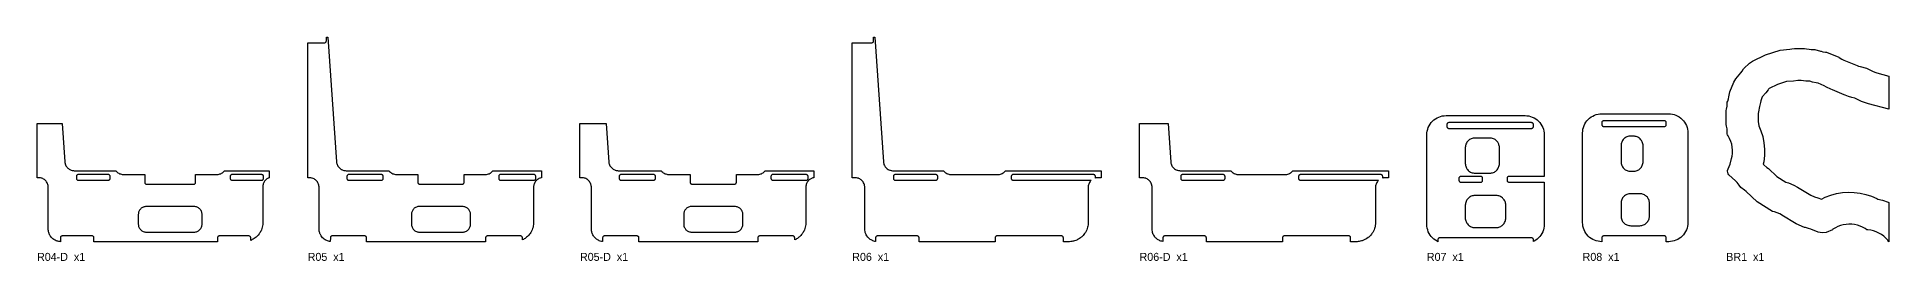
# Model space of a CAD drawing. Header units: millimetres. Extents: x 0 to 21795, y -60 to 640.
# Drawn here: x 5324 to 11110, y -60 to 640 of the extents above; entities that cross this region are included whole.
import ezdxf

# ---------------------------------------------------------------- set-up
doc = ezdxf.new("R2010")
doc.units = ezdxf.units.MM
for name, color, linetype in [('CUT_IN', 5, 'Continuous'), ('CUT_OUT', 1, 'Continuous'), ('LABEL', 7, 'Continuous')]:
    doc.layers.add(name, color=color, linetype=linetype)

msp = doc.modelspace()

# ---------------------------------------------------------------- linework, layer by layer
at = {"layer": 'CUT_IN'}
for points in [[(9999.02, 366.21), (9998.91, 367.38), (9998.57, 368.51), (9998.17, 369.29), (9997.47, 370.24), (9996.36, 371.2), (9995.32, 371.75), (9993.9, 372.15), (9993.02, 372.21), (9734.66, 372.21), (9733.2, 372.03), (9732.36, 371.75), (9731.57, 371.36), (9730.85, 370.85), (9730.21, 370.24), (9729.67, 369.54), (9729.23, 368.78), (9728.84, 367.67), (9728.66, 366.5), (9728.66, 359.92), (9728.84, 358.75), (9729.23, 357.64), (9729.84, 356.64), (9730.63, 355.76), (9731.57, 355.06), (9732.64, 354.56), (9733.78, 354.27), (9734.66, 354.21), (9993.02, 354.21), (9994.48, 354.39), (9995.32, 354.67), (9996.11, 355.06), (9996.83, 355.57), (9997.47, 356.18), (9998.01, 356.88), (9998.45, 357.64), (9998.84, 358.75), (9999.01, 359.92), (9999.02, 366.21)], [(10414.1, 365.71), (10414.1, 372.29), (10413.99, 373.17), (10413.53, 374.57), (10413.09, 375.33), (10412.35, 376.24), (10411.19, 377.15), (10410.4, 377.54), (10409.56, 377.82), (10408.1, 378), (10218.8, 378), (10217.92, 377.94), (10216.78, 377.65), (10215.72, 377.15), (10214.77, 376.45), (10213.81, 375.33), (10213.26, 374.3), (10212.86, 372.88), (10212.8, 372), (10212.83, 365.41), (10213.15, 363.98), (10213.51, 363.17), (10214.16, 362.19), (10214.56, 361.76), (10214.99, 361.36), (10215.97, 360.71), (10217.34, 360.18), (10218.8, 360), (10408.1, 360), (10408.98, 360.06), (10410.12, 360.35), (10411.19, 360.85), (10412.13, 361.55), (10412.74, 362.19), (10413.53, 363.43), (10413.92, 364.54), (10414.1, 365.71)], [(9890.56, 305.41), (9889.05, 308.6), (9887.68, 310.87), (9886.11, 313.01), (9883.95, 315.42), (9881.54, 317.58), (9879.41, 319.15), (9877.14, 320.52), (9874.22, 321.92), (9871.17, 322.99), (9868.59, 323.63), (9865.68, 324.06), (9862.6, 324.21), (9816.33, 324.21), (9813.24, 324.06), (9810.33, 323.63), (9807.76, 322.99), (9804.7, 321.92), (9802.04, 320.66), (9799.77, 319.31), (9797.15, 317.39), (9794.97, 315.42), (9792.81, 313.01), (9791.24, 310.87), (9789.6, 308.09), (9788.36, 305.41), (9787.48, 302.92), (9786.83, 300.35), (9786.33, 297.15), (9786.19, 294.36), (9786.18, 244.36), (9786.33, 241.27), (9786.76, 238.36), (9787.4, 235.79), (9788.47, 232.73), (9789.87, 229.82), (9791.24, 227.55), (9792.81, 225.41), (9794.97, 223), (9797.15, 221.03), (9799.52, 219.27), (9802.04, 217.76), (9804.7, 216.5), (9807.47, 215.51), (9810.33, 214.79), (9813.53, 214.34), (9816.33, 214.21), (9862.6, 214.21), (9865.68, 214.36), (9868.59, 214.79), (9871.17, 215.43), (9874.22, 216.5), (9877.14, 217.9), (9879.41, 219.27), (9881.54, 220.84), (9883.95, 223), (9885.93, 225.18), (9887.68, 227.55), (9889.19, 230.07), (9890.45, 232.73), (9891.44, 235.5), (9892.16, 238.36), (9892.56, 240.98), (9892.74, 244.06), (9892.74, 294.36), (9892.59, 297.15), (9892.16, 300.06), (9891.44, 302.92), (9890.56, 305.41)], [(10341.05, 305.56), (10340.29, 308.71), (10339.18, 311.75), (10338.04, 314.14), (10336.52, 316.66), (10334.95, 318.8), (10332.79, 321.21), (10330.38, 323.37), (10328.25, 324.94), (10325.72, 326.45), (10322.79, 327.82), (10320.29, 328.7), (10317.44, 329.42), (10314.52, 329.85), (10311.73, 329.99), (10302.88, 330), (10299.8, 329.85), (10297.18, 329.47), (10293.75, 328.61), (10291.26, 327.71), (10288.6, 326.45), (10286.07, 324.94), (10283.94, 323.37), (10281.53, 321.21), (10279.55, 319.03), (10277.8, 316.66), (10276.15, 313.88), (10274.92, 311.2), (10274.04, 308.71), (10273.39, 306.14), (10272.89, 302.94), (10272.74, 300.15), (10272.74, 249.85), (10272.89, 247.06), (10273.32, 244.15), (10274.13, 241.01), (10275.03, 238.52), (10276.15, 236.12), (10277.64, 233.59), (10279.55, 230.97), (10281.53, 228.79), (10283.94, 226.63), (10286.07, 225.06), (10288.6, 223.55), (10291.53, 222.18), (10294.31, 221.22), (10296.89, 220.58), (10299.51, 220.19), (10302.88, 220), (10311.44, 220), (10314.52, 220.15), (10317.15, 220.53), (10320.29, 221.3), (10323.06, 222.29), (10325.72, 223.55), (10328.25, 225.06), (10330.38, 226.63), (10332.79, 228.79), (10334.77, 230.97), (10336.52, 233.34), (10338.17, 236.12), (10339.18, 238.25), (10340.29, 241.29), (10341, 244.15), (10341.45, 247.35), (10341.58, 249.85), (10341.58, 300.15), (10341.43, 302.94), (10341.05, 305.56)], [(5447.01, 197.41), (5447.24, 196.26), (5447.69, 195.17), (5448.34, 194.19), (5448.95, 193.55), (5449.65, 193.01), (5450.69, 192.46), (5451.52, 192.18), (5452.69, 192.01), (5546.71, 192.01), (5547.3, 192.06), (5548.44, 192.35), (5549.75, 193.01), (5550.45, 193.55), (5551.05, 194.19), (5551.84, 195.43), (5552.24, 196.54), (5552.41, 197.71), (5552.39, 204.59), (5552.07, 206.02), (5551.71, 206.83), (5551.24, 207.57), (5550.45, 208.45), (5549.5, 209.15), (5548.71, 209.54), (5547.87, 209.82), (5546.71, 209.99), (5452.69, 209.99), (5452.1, 209.94), (5450.96, 209.65), (5449.65, 208.99), (5448.95, 208.45), (5448.34, 207.81), (5447.56, 206.57), (5447.16, 205.46), (5447.01, 204.59), (5447.01, 197.41)], [(6025.54, 210), (5932.66, 209.94), (5931.52, 209.65), (5930.45, 209.15), (5929.51, 208.45), (5928.72, 207.57), (5928.11, 206.57), (5927.72, 205.46), (5927.54, 204.29), (5927.54, 197.71), (5927.65, 196.83), (5927.99, 195.7), (5928.39, 194.92), (5928.9, 194.19), (5929.96, 193.18), (5931.24, 192.46), (5932.66, 192.06), (5933.54, 192), (6025.83, 192.01), (6027, 192.18), (6027.83, 192.46), (6028.62, 192.85), (6029.57, 193.55), (6030.18, 194.19), (6030.83, 195.17), (6031.28, 196.26), (6031.51, 197.41), (6031.53, 204.29), (6031.36, 205.46), (6031.08, 206.3), (6030.83, 206.83), (6030.18, 207.81), (6029.11, 208.82), (6027.83, 209.54), (6026.42, 209.94), (6025.54, 210)], [(6292, 204.29), (6292, 197.71), (6292.11, 196.83), (6292.57, 195.43), (6292.85, 194.92), (6293.55, 193.97), (6293.97, 193.55), (6294.91, 192.85), (6295.98, 192.35), (6296.54, 192.18), (6297.7, 192.01), (6399.85, 192.01), (6401.02, 192.18), (6401.86, 192.46), (6402.89, 193.01), (6403.59, 193.55), (6404.2, 194.19), (6404.98, 195.43), (6405.38, 196.54), (6405.55, 197.71), (6405.55, 204.29), (6405.38, 205.46), (6404.98, 206.57), (6404.71, 207.08), (6404.01, 208.03), (6403.37, 208.64), (6402.64, 209.15), (6401.86, 209.54), (6401.02, 209.82), (6399.85, 209.99), (6297.7, 209.99), (6296.54, 209.82), (6295.43, 209.42), (6294.66, 208.99), (6293.75, 208.24), (6293.01, 207.33), (6292.45, 206.3), (6292.18, 205.46), (6292, 204.29)], [(6876.23, 210), (6771.47, 209.94), (6770.32, 209.65), (6769.26, 209.15), (6768.77, 208.82), (6767.71, 207.81), (6767.2, 207.08), (6766.8, 206.3), (6766.46, 205.17), (6766.35, 204.29), (6766.37, 197.41), (6766.6, 196.26), (6767.05, 195.17), (6767.71, 194.19), (6768.32, 193.55), (6769.26, 192.85), (6770.05, 192.46), (6770.89, 192.18), (6772.05, 192.01), (6877.11, 192.06), (6878.53, 192.46), (6879.81, 193.18), (6880.87, 194.19), (6881.66, 195.43), (6881.97, 196.26), (6882.2, 197.41), (6882.22, 204.29), (6882.12, 205.17), (6881.66, 206.57), (6880.87, 207.81), (6880.26, 208.45), (6879.32, 209.15), (6878.25, 209.65), (6877.11, 209.94), (6876.23, 210)], [(7142.69, 197.71), (7142.8, 196.83), (7143.26, 195.43), (7143.87, 194.43), (7144.66, 193.55), (7145.6, 192.85), (7146.67, 192.35), (7147.81, 192.06), (7148.39, 192.01), (7250.54, 192.01), (7251.13, 192.06), (7252.27, 192.35), (7253.58, 193.01), (7254.28, 193.55), (7254.89, 194.19), (7255.67, 195.43), (7256.07, 196.54), (7256.24, 197.71), (7256.24, 204.29), (7256.07, 205.46), (7255.67, 206.57), (7255.07, 207.57), (7254.28, 208.45), (7253.33, 209.15), (7252.55, 209.54), (7251.71, 209.82), (7250.54, 209.99), (7148.39, 209.99), (7147.81, 209.94), (7146.67, 209.65), (7145.35, 208.99), (7144.66, 208.45), (7144.05, 207.81), (7143.26, 206.57), (7142.87, 205.46), (7142.69, 204.29), (7142.69, 197.71)], [(7726.92, 210), (7622.16, 209.94), (7621.01, 209.65), (7619.95, 209.15), (7619.01, 208.45), (7618.22, 207.57), (7617.61, 206.57), (7617.29, 205.74), (7617.04, 204.29), (7617.04, 197.71), (7617.15, 196.83), (7617.49, 195.7), (7617.89, 194.92), (7618.4, 194.19), (7619.46, 193.18), (7620.74, 192.46), (7622.16, 192.06), (7623.04, 192), (7727.22, 192.01), (7728.38, 192.18), (7729.22, 192.46), (7730.01, 192.85), (7730.95, 193.55), (7731.74, 194.43), (7732.35, 195.43), (7732.66, 196.26), (7732.86, 197.12), (7732.92, 198), (7732.91, 204.29), (7732.81, 205.17), (7732.46, 206.3), (7732.07, 207.08), (7731.56, 207.81), (7730.5, 208.82), (7729.22, 209.54), (7727.8, 209.94), (7726.92, 210)], [(7999.66, 198), (7999.77, 196.83), (8000.11, 195.7), (8000.51, 194.92), (8001.21, 193.97), (8002.08, 193.18), (8003.09, 192.58), (8004.2, 192.18), (8005.36, 192.01), (8132.19, 192.01), (8132.77, 192.06), (8133.92, 192.35), (8135.23, 193.01), (8135.92, 193.55), (8136.53, 194.19), (8137.32, 195.43), (8137.64, 196.26), (8137.89, 197.71), (8137.89, 204.29), (8137.78, 205.17), (8137.44, 206.3), (8136.88, 207.33), (8136.14, 208.24), (8135.23, 208.99), (8134.19, 209.54), (8133.35, 209.82), (8132.19, 209.99), (8005.36, 209.99), (8004.77, 209.94), (8003.63, 209.65), (8002.32, 208.99), (8001.63, 208.45), (8001.02, 207.81), (8000.23, 206.57), (7999.91, 205.74), (7999.66, 204.29), (7999.66, 198)], [(8897.31, 197.41), (8897.54, 196.26), (8897.99, 195.17), (8898.65, 194.19), (8899.26, 193.55), (8900.2, 192.85), (8901.26, 192.35), (8902.4, 192.06), (8902.99, 192.01), (9029.82, 192.01), (9030.4, 192.06), (9031.55, 192.35), (9032.86, 193.01), (9033.55, 193.55), (9034.16, 194.19), (9034.95, 195.43), (9035.27, 196.26), (9035.52, 197.71), (9035.52, 204.29), (9035.41, 205.17), (9035.07, 206.3), (9034.51, 207.33), (9033.77, 208.24), (9032.86, 208.99), (9031.82, 209.54), (9030.98, 209.82), (9029.82, 209.99), (8902.99, 209.99), (8902.4, 209.94), (8901.26, 209.65), (8899.95, 208.99), (8899.26, 208.45), (8898.65, 207.81), (8897.86, 206.57), (8897.54, 205.74), (8897.29, 204.29), (8897.31, 197.41)], [(9766.27, 192.21), (9766.39, 191.04), (9766.62, 190.19), (9767.12, 189.13), (9767.82, 188.18), (9768.46, 187.57), (9769.44, 186.92), (9770.53, 186.47), (9771.68, 186.24), (9834.95, 186.24), (9836.39, 186.56), (9837.19, 186.92), (9837.94, 187.39), (9839, 188.4), (9839.51, 189.13), (9839.91, 189.91), (9840.19, 190.75), (9840.36, 191.92), (9840.34, 198.8), (9840.19, 199.67), (9839.79, 200.78), (9839.35, 201.54), (9838.61, 202.45), (9837.7, 203.2), (9836.93, 203.63), (9836.11, 203.95), (9834.95, 204.18), (9771.68, 204.18), (9770.25, 203.86), (9768.94, 203.2), (9768.24, 202.66), (9767.63, 202.02), (9766.85, 200.78), (9766.45, 199.67), (9766.3, 198.8), (9766.27, 192.21)], [(9909.33, 128.09), (9907.68, 130.87), (9905.74, 133.46), (9903.95, 135.42), (9901.99, 137.2), (9899.41, 139.15), (9896.88, 140.66), (9893.95, 142.03), (9891.45, 142.91), (9888.88, 143.56), (9885.68, 144.06), (9882.6, 144.21), (9816.03, 144.2), (9813.24, 144.06), (9810.62, 143.68), (9807.76, 142.99), (9804.7, 141.92), (9801.79, 140.52), (9799.52, 139.15), (9796.93, 137.2), (9794.97, 135.42), (9793.19, 133.46), (9791.41, 131.11), (9789.73, 128.35), (9788.47, 125.69), (9787.48, 122.92), (9786.71, 119.77), (9786.33, 117.15), (9786.18, 114.06), (9786.18, 74.36), (9786.31, 71.56), (9786.76, 68.36), (9787.48, 65.5), (9788.47, 62.73), (9789.87, 59.82), (9791.24, 57.55), (9792.81, 55.41), (9794.97, 53), (9797.15, 51.03), (9799.52, 49.27), (9802.04, 47.76), (9804.98, 46.39), (9807.47, 45.51), (9810.04, 44.86), (9813.24, 44.36), (9816.33, 44.21), (9882.89, 44.22), (9885.98, 44.4), (9888.59, 44.79), (9891.17, 45.43), (9894.22, 46.5), (9897.14, 47.9), (9899.41, 49.27), (9901.54, 50.84), (9903.74, 52.8), (9905.93, 55.18), (9907.51, 57.31), (9909.19, 60.07), (9910.45, 62.73), (9911.44, 65.5), (9912.21, 68.65), (9912.59, 71.27), (9912.74, 74.06), (9912.74, 114.36), (9912.56, 117.44), (9912.09, 120.35), (9911.35, 123.2), (9910.45, 125.69), (9909.33, 128.09)], [(10360.94, 126.14), (10360.29, 128.71), (10359.29, 131.48), (10358.04, 134.14), (10356.52, 136.66), (10354.95, 138.8), (10352.58, 141.41), (10350.38, 143.37), (10348.49, 144.77), (10345.72, 146.45), (10342.79, 147.82), (10340.29, 148.7), (10337.44, 149.42), (10334.52, 149.85), (10331.44, 150), (10302.88, 150), (10299.8, 149.85), (10296.89, 149.42), (10294.31, 148.78), (10291.26, 147.71), (10288.34, 146.31), (10286.32, 145.1), (10283.94, 143.37), (10281.53, 141.21), (10279.55, 139.03), (10277.8, 136.66), (10276.15, 133.88), (10275.03, 131.48), (10274.13, 128.99), (10273.39, 126.14), (10272.89, 122.94), (10272.74, 120.15), (10272.74, 79.85), (10272.89, 77.06), (10273.32, 74.15), (10273.96, 71.58), (10275.03, 68.52), (10276.43, 65.61), (10277.8, 63.34), (10279.55, 60.97), (10281.53, 58.79), (10283.94, 56.63), (10286.07, 55.06), (10288.6, 53.55), (10291.26, 52.29), (10294.03, 51.3), (10296.89, 50.58), (10300.09, 50.13), (10302.88, 50), (10331.44, 50), (10334.82, 50.19), (10337.44, 50.58), (10340.01, 51.22), (10343.06, 52.29), (10345.98, 53.69), (10348, 54.9), (10350.38, 56.63), (10352.79, 58.79), (10354.77, 60.97), (10356.52, 63.34), (10358.04, 65.86), (10359.18, 68.25), (10360.29, 71.29), (10361, 74.15), (10361.4, 76.77), (10361.58, 79.85), (10361.58, 120.15), (10361.4, 123.23), (10360.94, 126.14)], [(5836.43, 97.04), (5835.32, 98.89), (5833.86, 100.86), (5832.21, 102.67), (5830.62, 104.13), (5828.42, 105.78), (5826.32, 107.04), (5823.83, 108.2), (5821.79, 108.92), (5819.7, 109.45), (5816.99, 109.87), (5814.39, 110), (5665.56, 110), (5662.67, 109.84), (5660.25, 109.45), (5658.16, 108.92), (5656.13, 108.2), (5653.63, 107.04), (5651.29, 105.61), (5649.56, 104.32), (5647.96, 102.88), (5646.1, 100.86), (5644.48, 98.64), (5643.37, 96.78), (5642.45, 94.83), (5641.5, 92.26), (5640.85, 89.59), (5640.54, 87.45), (5640.42, 85.15), (5640.42, 54.85), (5640.54, 52.55), (5640.9, 50.12), (5641.5, 47.74), (5642.22, 45.71), (5643.37, 43.22), (5644.8, 40.87), (5646.1, 39.14), (5647.96, 37.12), (5649.56, 35.68), (5651.53, 34.22), (5653.63, 32.96), (5655.58, 32.03), (5658.44, 31), (5660.54, 30.49), (5662.67, 30.16), (5665.56, 30), (5814.39, 30), (5817.28, 30.16), (5819.7, 30.55), (5821.79, 31.08), (5823.83, 31.8), (5826.32, 32.96), (5828.66, 34.39), (5830.39, 35.68), (5832, 37.12), (5833.86, 39.14), (5835.48, 41.36), (5836.58, 43.22), (5837.51, 45.17), (5838.53, 48.03), (5839.05, 50.12), (5839.37, 52.26), (5839.54, 55.15), (5839.53, 85.15), (5839.41, 87.45), (5839.1, 89.59), (5838.45, 92.26), (5837.51, 94.83), (5836.43, 97.04)], [(6675.52, 96.52), (6674.13, 98.89), (6672.67, 100.86), (6670.81, 102.88), (6669.2, 104.32), (6667.23, 105.78), (6665.13, 107.04), (6662.64, 108.2), (6660.6, 108.92), (6658.51, 109.45), (6655.8, 109.87), (6653.2, 110), (6518.71, 110), (6515.82, 109.84), (6513.68, 109.51), (6511.59, 109), (6509, 108.09), (6506.52, 106.9), (6504.43, 105.61), (6502.7, 104.32), (6501.1, 102.88), (6499.24, 100.86), (6497.62, 98.64), (6496.52, 96.78), (6495.59, 94.83), (6494.64, 92.26), (6494.05, 89.88), (6493.72, 87.74), (6493.56, 84.85), (6493.56, 55.15), (6493.72, 52.26), (6494.05, 50.12), (6494.56, 48.03), (6495.59, 45.17), (6496.66, 42.96), (6497.78, 41.11), (6499.24, 39.14), (6500.68, 37.54), (6502.7, 35.68), (6504.67, 34.22), (6506.52, 33.1), (6509, 31.91), (6511.59, 31), (6513.68, 30.49), (6516.11, 30.13), (6518.71, 30), (6653.2, 30), (6656.09, 30.16), (6658.22, 30.49), (6660.32, 31), (6662.91, 31.91), (6665.38, 33.1), (6667.23, 34.22), (6668.97, 35.5), (6671.22, 37.54), (6672.67, 39.14), (6673.96, 40.87), (6675.39, 43.22), (6676.54, 45.71), (6677.26, 47.74), (6677.86, 50.12), (6678.22, 52.55), (6678.35, 55.15), (6678.35, 84.85), (6678.24, 87.16), (6677.86, 89.88), (6677.26, 92.26), (6676.44, 94.56), (6675.52, 96.52)], [(7525.93, 97.04), (7524.82, 98.89), (7523.36, 100.86), (7521.91, 102.46), (7519.89, 104.32), (7517.92, 105.78), (7515.82, 107.04), (7513.33, 108.2), (7511.29, 108.92), (7509.2, 109.45), (7506.49, 109.87), (7503.89, 110), (7369.4, 110), (7366.51, 109.84), (7364.37, 109.51), (7362.28, 109), (7359.69, 108.09), (7357.21, 106.9), (7355.12, 105.61), (7353.39, 104.32), (7351.79, 102.88), (7349.93, 100.86), (7348.31, 98.64), (7347.21, 96.78), (7346.28, 94.83), (7345.33, 92.26), (7344.74, 89.88), (7344.41, 87.74), (7344.25, 84.85), (7344.25, 55.15), (7344.41, 52.26), (7344.74, 50.12), (7345.25, 48.03), (7346.28, 45.17), (7347.35, 42.96), (7348.47, 41.11), (7349.93, 39.14), (7351.37, 37.54), (7353.39, 35.68), (7355.36, 34.22), (7357.21, 33.1), (7359.69, 31.91), (7362.28, 31), (7364.37, 30.49), (7366.8, 30.13), (7369.4, 30), (7503.89, 30), (7506.78, 30.16), (7508.91, 30.49), (7511.01, 31), (7513.6, 31.91), (7516.07, 33.1), (7517.92, 34.22), (7519.66, 35.5), (7521.91, 37.54), (7523.36, 39.14), (7524.65, 40.87), (7526.08, 43.22), (7527.23, 45.71), (7527.95, 47.74), (7528.55, 50.12), (7528.91, 52.55), (7529.04, 55.15), (7529.04, 84.85), (7528.93, 87.16), (7528.55, 89.88), (7527.95, 92.26), (7527.13, 94.56), (7525.93, 97.04)]]:
    msp.add_lwpolyline(points, close=True, dxfattribs=at)
at = {"layer": 'CUT_OUT'}
for points in [[(6169.53, 622), (6221.96, 622), (6223.42, 622.18), (6224.79, 622.71), (6225.99, 623.55), (6226.6, 624.19), (6227.11, 624.92), (6227.5, 625.7), (6227.78, 626.54), (6227.96, 628), (6227.96, 640), (6232.93, 639.99), (6259.52, 250.03), (6259.89, 246.93), (6260.52, 244.09), (6261.32, 241.6), (6262.46, 238.92), (6263.85, 236.37), (6265.66, 233.74), (6267.54, 231.52), (6269.63, 229.49), (6271.9, 227.68), (6274.09, 226.24), (6275.61, 225.39), (6277.98, 224.29), (6279.61, 223.67), (6282.4, 222.85), (6284.97, 222.34), (6286.7, 222.13), (6289.39, 222), (6423.55, 221.99), (6425.68, 219.48), (6427.95, 217.29), (6429.98, 215.69), (6432.62, 213.98), (6435.18, 212.68), (6437.57, 211.71), (6440.59, 210.82), (6443.41, 210.29), (6445.98, 210.04), (6447.48, 210), (6513.56, 210), (6513.56, 186), (6513.67, 184.83), (6513.91, 183.98), (6514.41, 182.92), (6514.92, 182.19), (6515.75, 181.36), (6516.47, 180.85), (6517.54, 180.35), (6518.68, 180.06), (6519.56, 180), (6652.35, 180), (6653.23, 180.06), (6654.37, 180.35), (6655.17, 180.71), (6655.92, 181.18), (6656.59, 181.76), (6657.17, 182.43), (6657.64, 183.17), (6658, 183.98), (6658.28, 185.12), (6658.35, 186), (6658.35, 210), (6724.42, 210), (6725.93, 210.04), (6728.5, 210.29), (6731.31, 210.82), (6734.34, 211.71), (6736.73, 212.68), (6739.28, 213.98), (6741.93, 215.69), (6744.17, 217.48), (6746.23, 219.48), (6748.35, 221.99), (6900.22, 221.99), (6900.22, 200.01), (6898.62, 199.68), (6896.11, 198.99), (6894.75, 198.52), (6892.09, 197.37), (6889.56, 195.97), (6888.11, 195.02), (6886.04, 193.43), (6884.74, 192.28), (6882.93, 190.41), (6881.81, 189.08), (6880.12, 186.73), (6878.81, 184.49), (6878.04, 182.93), (6876.96, 180.24), (6876.22, 177.75), (6875.84, 176.05), (6875.44, 173.19), (6875.31, 170.51), (6875.31, 59.98), (6875.24, 57.02), (6875.03, 54.16), (6874.42, 49.71), (6873.52, 45.46), (6872.3, 41.21), (6870.76, 37.07), (6868.89, 32.99), (6866.76, 29.12), (6864.35, 25.42), (6862.64, 23.12), (6860.72, 20.78), (6858.79, 18.65), (6856.66, 16.52), (6853.4, 13.64), (6851.08, 11.83), (6848.68, 10.13), (6846.13, 8.52), (6843.63, 7.1), (6840.46, 5.53), (6840.45, 12.29), (6840.28, 13.46), (6840, 14.3), (6839.28, 15.57), (6838.27, 16.64), (6837.54, 17.15), (6836.76, 17.54), (6835.34, 17.94), (6834.46, 18), (6731.36, 18), (6730.48, 17.94), (6729.06, 17.54), (6728.27, 17.15), (6727.55, 16.64), (6726.91, 16.03), (6726.37, 15.33), (6725.93, 14.57), (6725.61, 13.74), (6725.36, 12.29), (6725.35, 0), (6353.74, 0), (6353.74, 12), (6353.67, 12.88), (6353.48, 13.74), (6353.16, 14.57), (6352.72, 15.33), (6352.18, 16.03), (6351.31, 16.82), (6350.56, 17.29), (6349.76, 17.65), (6348.62, 17.94), (6347.74, 18), (6246.32, 18), (6245.44, 17.94), (6244.02, 17.54), (6243.23, 17.15), (6242.51, 16.64), (6241.87, 16.03), (6241.33, 15.33), (6240.89, 14.57), (6240.57, 13.74), (6240.32, 12.29), (6240.31, 0.29), (6237.36, 0.76), (6234.5, 1.44), (6231.62, 2.35), (6228.89, 3.45), (6226.24, 4.74), (6223.76, 6.19), (6221.27, 7.89), (6219.03, 9.69), (6216.19, 12.39), (6213.62, 15.36), (6211.32, 18.63), (6209.42, 21.98), (6208.55, 23.82), (6207.8, 25.64), (6207.16, 27.42), (6206.57, 29.37), (6205.73, 33.13), (6205.24, 37.02), (6205.13, 39.98), (6205.13, 170.07), (6205.09, 171.62), (6204.83, 174.26), (6204.27, 177.15), (6203.42, 179.97), (6202.79, 181.62), (6201.52, 184.27), (6199.99, 186.79), (6198.23, 189.14), (6196.45, 191.11), (6194.28, 193.09), (6191.92, 194.86), (6189.4, 196.39), (6186.75, 197.66), (6183.98, 198.66), (6182.28, 199.13), (6179.68, 199.65), (6177.93, 199.87), (6175.21, 200), (6169.86, 200), (6169.54, 200.01), (6169.53, 200.08), (6169.53, 622)], [(7870.91, 622), (7931.8, 622), (7933.26, 622.18), (7934.63, 622.71), (7935.83, 623.55), (7936.44, 624.19), (7936.95, 624.92), (7937.35, 625.7), (7937.62, 626.54), (7937.8, 627.71), (7937.8, 640), (7941.51, 639.99), (7968.12, 249.89), (7968.48, 246.93), (7969.11, 244.09), (7970.01, 241.33), (7971.18, 238.66), (7972.44, 236.37), (7974.25, 233.74), (7975.93, 231.73), (7976.94, 230.68), (7979.1, 228.74), (7980.49, 227.68), (7982.93, 226.09), (7985.24, 224.87), (7987.93, 223.76), (7989.59, 223.22), (7992.13, 222.59), (7993.84, 222.3), (7996.74, 222.03), (8155.89, 221.99), (8158.01, 219.48), (8160.29, 217.29), (8161.39, 216.38), (8163.49, 214.88), (8165.96, 213.43), (8168.56, 212.22), (8169.9, 211.71), (8172.93, 210.82), (8174.33, 210.52), (8176.88, 210.15), (8179.82, 210), (8327.21, 210.04), (8328.64, 210.15), (8331.19, 210.52), (8333.98, 211.19), (8336.96, 212.22), (8339.56, 213.43), (8342.03, 214.88), (8344.35, 216.56), (8345.45, 217.48), (8347.31, 219.27), (8348.28, 220.33), (8349.63, 221.99), (8349.96, 222), (8648.55, 221.99), (8648.55, 200.01), (8636.65, 199.97), (8633.43, 199.65), (8630.56, 199.07), (8630.56, 204.29), (8630.38, 205.46), (8630.11, 206.3), (8629.85, 206.83), (8629.01, 208.03), (8628.37, 208.64), (8627.65, 209.15), (8626.86, 209.54), (8626.02, 209.82), (8624.56, 210), (8373.63, 210), (8372.75, 209.94), (8371.61, 209.65), (8370.8, 209.29), (8370.05, 208.82), (8369.18, 208.03), (8368.64, 207.33), (8368.08, 206.3), (8367.81, 205.46), (8367.63, 204), (8367.63, 198), (8367.74, 196.83), (8368.08, 195.7), (8368.48, 194.92), (8368.99, 194.19), (8369.6, 193.55), (8370.29, 193.01), (8371.61, 192.35), (8372.75, 192.06), (8373.33, 192.01), (8617.58, 192), (8615.65, 190.04), (8613.79, 187.75), (8612.32, 185.55), (8610.92, 182.96), (8609.68, 179.97), (8608.91, 177.43), (8608.32, 174.55), (8608.02, 171.62), (8607.97, 59.98), (8607.9, 57.02), (8607.53, 52.69), (8606.83, 48.33), (8606.17, 45.39), (8604.96, 41.21), (8603.42, 37.07), (8601.55, 32.99), (8599.42, 29.12), (8597.01, 25.42), (8594.38, 21.97), (8592.46, 19.73), (8590.43, 17.6), (8588.24, 15.52), (8586.07, 13.64), (8583.75, 11.83), (8581.28, 10.09), (8577.58, 7.81), (8574.92, 6.39), (8572.26, 5.13), (8569.6, 4.03), (8565.43, 2.59), (8562.52, 1.79), (8559.72, 1.16), (8556.74, 0.64), (8553.89, 0.29), (8549.48, 0.02), (8530.41, 0), (8530.41, 12), (8530.35, 12.88), (8530.06, 14.02), (8529.56, 15.08), (8529.05, 15.81), (8528.44, 16.45), (8527.74, 16.99), (8526.98, 17.42), (8526.15, 17.74), (8525.29, 17.94), (8524.41, 18), (8322.75, 17.97), (8321.88, 17.82), (8321.04, 17.54), (8320.26, 17.15), (8319.53, 16.64), (8318.89, 16.03), (8318.35, 15.33), (8317.92, 14.57), (8317.6, 13.74), (8317.41, 12.88), (8317.34, 12), (8317.34, 0), (8079.58, 0), (8079.58, 12.29), (8079.47, 13.17), (8079.23, 14.02), (8078.73, 15.08), (8078.22, 15.81), (8077.61, 16.45), (8076.92, 16.99), (8076.15, 17.42), (8075.32, 17.74), (8074.46, 17.94), (8073.58, 18), (7949.76, 18), (7948.88, 17.94), (7948.02, 17.74), (7947.19, 17.42), (7946.42, 16.99), (7945.73, 16.45), (7945.12, 15.81), (7944.61, 15.08), (7944.21, 14.3), (7944.02, 13.74), (7943.82, 12.88), (7943.76, 12), (7943.76, 0.5), (7941.31, 0.96), (7938.39, 1.73), (7935.61, 2.69), (7933.79, 3.45), (7932.09, 4.25), (7929.5, 5.67), (7926.97, 7.32), (7924.63, 9.1), (7921.73, 11.74), (7919.09, 14.65), (7916.76, 17.81), (7914.74, 21.18), (7913.89, 22.86), (7913.07, 24.73), (7911.77, 28.35), (7910.81, 32.16), (7910.23, 36.04), (7910.08, 38.07), (7910.04, 39.98), (7910.04, 170.07), (7909.9, 172.79), (7909.69, 174.55), (7909.17, 177.15), (7908.78, 178.57), (7907.81, 181.34), (7906.56, 184.01), (7904.9, 186.79), (7903.32, 188.92), (7901.35, 191.11), (7899.18, 193.09), (7896.82, 194.86), (7894.31, 196.39), (7891.65, 197.66), (7890, 198.29), (7887.47, 199.06), (7884.58, 199.65), (7881.36, 199.97), (7870.92, 200.01), (7870.91, 622)], [(10602.49, 413.92), (10604.1, 423.35), (10604.67, 430.29), (10604.8, 435.83), (10606.1, 439.13), (10608.47, 447.16), (10609.73, 452.99), (10612.17, 468.48), (10625.07, 498.54), (10631.45, 509.69), (10647.35, 528.28), (10651.23, 533.39), (10655.71, 540.31), (10656.63, 542.04), (10674.42, 558.29), (10683.83, 564.54), (10724.11, 584.67), (10769.87, 599.11), (10800.62, 601.78), (10806.72, 602.66), (10814.45, 604.41), (10846.26, 604.42), (10851.82, 603.06), (10860.47, 601.78), (10866.69, 601.35), (10878.61, 601.22), (10896.31, 595.84), (10898.2, 595.29), (10903.58, 593.95), (10911.75, 592.54), (10915.09, 592.21), (10952.92, 577.11), (10954.41, 576.02), (10962.26, 571.19), (10969.06, 567.78), (11010.11, 550.66), (11014.65, 549), (11020.11, 547.33), (11039.2, 542.53), (11053.82, 534.8), (11060.4, 531.86), (11068.52, 528.97), (11071.46, 528.12), (11109.84, 517.79), (11109.84, 414.23), (11045.47, 431.56), (11039.44, 433.29), (11024.22, 438.63), (11009.41, 445.2), (11003.08, 448.48), (10993.89, 450.82), (10983.54, 453.96), (10973.41, 457.63), (10970.08, 458.98), (10933.01, 474.43), (10927.79, 476.7), (10914.68, 483.23), (10907.77, 487.46), (10888.5, 495.15), (10882.52, 496.2), (10871.12, 499.02), (10863.07, 501.42), (10849.69, 502.36), (10836.03, 504.42), (10825.28, 504.41), (10811.55, 502.38), (10789.44, 500.43), (10761.74, 491.69), (10735.33, 478.49), (10733.77, 477.07), (10732.3, 474.83), (10724.75, 464.97), (10714.13, 452.49), (10709.05, 440.65), (10708.13, 435.16), (10705.47, 422.85), (10703.88, 417.43), (10703.3, 410.74), (10701.58, 400.82), (10701.58, 376.17), (10703.72, 362.35), (10710.05, 347.13), (10715.66, 328.41), (10719.38, 309.01), (10721.08, 289.14), (10720.75, 269.59), (10718.39, 249.98), (10716.89, 242.79), (10718.73, 240.5), (10728.67, 232.46), (10733.12, 228.5), (10759.65, 204.17), (10787.28, 186.58), (10795.92, 183.73), (10812.6, 176.43), (10823.74, 170.47), (10865.63, 145), (10877.5, 139.9), (10887.21, 137.54), (10899.38, 133.42), (10910.88, 139.03), (10928, 145.44), (10946.03, 150.27), (10964.25, 153.32), (10982.49, 154.59), (11001.15, 154.09), (11019.48, 151.81), (11037.51, 147.78), (11055.07, 142.04), (11071.83, 134.72), (11074.86, 133.04), (11089.55, 129.56), (11107.19, 123.5), (11109.84, 122.3), (11109.84, 0), (11106.41, 4.49), (11100.39, 10.96), (11093.63, 16.95), (11086.15, 22.35), (11078.34, 26.88), (11070.13, 30.63), (11061.58, 33.55), (11052.79, 35.62), (11044.04, 36.8), (11040.83, 36.92), (11035.17, 40.82), (11027.6, 45.03), (11019.5, 48.58), (11011.09, 51.34), (11002.26, 53.3), (10993.48, 54.38), (10984.63, 54.61), (10975.99, 54.01), (10967.26, 52.56), (10958.71, 50.27), (10950.24, 47.1), (10942.46, 43.3), (10934.91, 38.67), (10933.23, 37.41), (10914.14, 28.49), (10901.08, 27.38), (10888.67, 29.85), (10865.44, 39.41), (10858.51, 41.75), (10849.38, 43.97), (10846.4, 44.43), (10819.66, 55.9), (10775.48, 82.83), (10773.66, 83.91), (10768.39, 86.73), (10760.08, 90.37), (10751.95, 93.04), (10745.79, 94.45), (10698.53, 124.54), (10663.42, 156.68), (10658.22, 160.88), (10646.74, 169.07), (10641.68, 176.96), (10635.29, 184.87), (10630.25, 190.08), (10609.3, 208.89), (10607.02, 212.68), (10606.88, 213.74), (10605.01, 222.93), (10607.72, 228.07), (10610.97, 235.36), (10613.52, 242.54), (10618.4, 260.04), (10619.86, 267.06), (10620.97, 276.25), (10621.14, 285.92), (10620.32, 295.34), (10618.58, 304.44), (10615.87, 313.5), (10612.16, 322.42), (10607.74, 330.56), (10605.18, 334.32), (10604.78, 336.32), (10604.72, 345.17), (10604.21, 352.43), (10602.77, 361.69), (10601.58, 366.2), (10601.58, 410.63), (10602.49, 413.92)], [(5410.59, 249.89), (5410.9, 247.22), (5411.5, 244.37), (5411.9, 242.97), (5412.91, 240.25), (5414.18, 237.63), (5415.69, 235.15), (5416.71, 233.74), (5418.59, 231.52), (5420.68, 229.49), (5421.79, 228.56), (5424.15, 226.86), (5426.66, 225.39), (5429.03, 224.29), (5430.66, 223.67), (5433.45, 222.85), (5436.02, 222.34), (5437.75, 222.13), (5440.44, 222), (5570.41, 221.99), (5572.53, 219.48), (5574.59, 217.48), (5576.83, 215.69), (5579.48, 213.98), (5582.03, 212.68), (5584.43, 211.71), (5587.45, 210.82), (5590.27, 210.29), (5592.84, 210.04), (5594.34, 210), (5660.41, 210), (5660.42, 185.71), (5660.53, 184.83), (5660.67, 184.26), (5661.12, 183.17), (5661.78, 182.19), (5662.61, 181.36), (5663.33, 180.85), (5664.39, 180.35), (5665.54, 180.06), (5666.12, 180.01), (5813.54, 180), (5814.42, 180.06), (5815.56, 180.35), (5816.37, 180.71), (5817.11, 181.18), (5817.78, 181.76), (5818.36, 182.43), (5818.83, 183.17), (5819.19, 183.98), (5819.47, 185.12), (5819.54, 186), (5819.54, 210), (5885.61, 210), (5887.12, 210.04), (5889.69, 210.29), (5892.5, 210.82), (5895.53, 211.71), (5897.92, 212.68), (5900.47, 213.98), (5903.12, 215.69), (5905.36, 217.48), (5907.42, 219.48), (5909.54, 221.99), (6049.53, 221.99), (6049.53, 200.01), (6047.3, 199.11), (6046, 198.49), (6043.73, 197.21), (6042.29, 196.26), (6041.12, 195.4), (6039.14, 193.72), (6037.91, 192.5), (6036.19, 190.55), (6035.14, 189.17), (6033.72, 187), (6032.25, 184.18), (6031.68, 182.85), (6030.82, 180.4), (6030.37, 178.73), (6029.87, 176.18), (6029.58, 173.31), (6029.54, 171.79), (6029.52, 58.49), (6029.25, 54.16), (6028.65, 49.71), (6027.75, 45.46), (6026.5, 41.14), (6024.96, 37.01), (6023.76, 34.31), (6022.47, 31.75), (6020.98, 29.12), (6019.45, 26.7), (6017.71, 24.23), (6014.95, 20.78), (6013.02, 18.65), (6010.94, 16.57), (6008.76, 14.59), (6005.31, 11.83), (6002.84, 10.09), (5999.14, 7.81), (5996.55, 6.42), (5993.89, 5.16), (5991.54, 4.19), (5991.53, 12.29), (5991.42, 13.17), (5991.19, 14.02), (5990.53, 15.33), (5990.18, 15.81), (5989.34, 16.64), (5988.1, 17.42), (5987.28, 17.74), (5986.42, 17.94), (5985.54, 18), (5893.54, 18), (5892.66, 17.94), (5891.8, 17.74), (5890.97, 17.42), (5890.2, 16.99), (5889.51, 16.45), (5888.9, 15.81), (5888.39, 15.08), (5887.99, 14.3), (5887.72, 13.46), (5887.54, 12.29), (5887.54, 0), (5501.94, 0), (5501.94, 12), (5501.76, 13.46), (5501.37, 14.57), (5501.09, 15.08), (5500.58, 15.81), (5499.97, 16.45), (5498.77, 17.29), (5497.96, 17.65), (5496.82, 17.94), (5495.94, 18), (5402.98, 18), (5402.1, 17.94), (5401.24, 17.74), (5400.42, 17.42), (5399.65, 16.99), (5398.95, 16.45), (5398.34, 15.81), (5397.69, 14.83), (5397.33, 14.02), (5397.05, 12.88), (5396.98, 12), (5396.98, 0.05), (5395.1, 0.19), (5392.18, 0.58), (5389.3, 1.19), (5386.4, 2.03), (5383.71, 3.03), (5381.04, 4.25), (5378.45, 5.67), (5376.73, 6.76), (5373.58, 9.1), (5372.15, 10.34), (5370.04, 12.39), (5368.04, 14.65), (5366.3, 16.94), (5365.17, 18.63), (5363.27, 21.98), (5362.4, 23.82), (5361.65, 25.64), (5360.72, 28.35), (5359.95, 31.27), (5359.41, 34.17), (5359.09, 37.09), (5358.99, 39.98), (5358.99, 169.93), (5358.94, 171.62), (5358.68, 174.26), (5358.44, 175.71), (5357.65, 178.85), (5356.76, 181.34), (5355.51, 184.01), (5353.85, 186.79), (5352.27, 188.92), (5350.3, 191.11), (5349.24, 192.13), (5346.97, 194.01), (5344.53, 195.65), (5343.26, 196.39), (5341.68, 197.18), (5339.23, 198.19), (5337.84, 198.66), (5334.69, 199.45), (5331.78, 199.87), (5330.31, 199.97), (5324, 200.01), (5323.99, 370), (5402.4, 370), (5410.59, 249.89)], [(7102.03, 370), (7110.37, 248.37), (7110.86, 245.5), (7111.54, 242.97), (7112.55, 240.25), (7113.82, 237.63), (7115.33, 235.15), (7116.35, 233.74), (7118.23, 231.52), (7120.32, 229.49), (7121.43, 228.56), (7123.79, 226.86), (7126.3, 225.39), (7128.67, 224.29), (7130.3, 223.67), (7133.09, 222.85), (7135.66, 222.34), (7137.39, 222.13), (7140.08, 222), (7274.24, 221.99), (7276.37, 219.48), (7278.64, 217.29), (7280.67, 215.69), (7283.31, 213.98), (7285.87, 212.68), (7288.26, 211.71), (7291.28, 210.82), (7294.1, 210.29), (7296.67, 210.04), (7298.17, 210), (7364.25, 210), (7364.25, 186), (7364.36, 184.83), (7364.6, 183.98), (7365.1, 182.92), (7365.61, 182.19), (7366.44, 181.36), (7367.16, 180.85), (7368.23, 180.35), (7369.37, 180.06), (7370.25, 180), (7503.04, 180), (7503.92, 180.06), (7505.06, 180.35), (7505.86, 180.71), (7506.61, 181.18), (7507.28, 181.76), (7507.86, 182.43), (7508.33, 183.17), (7508.69, 183.98), (7508.97, 185.12), (7509.04, 186), (7509.04, 210), (7575.11, 210), (7576.62, 210.04), (7579.19, 210.29), (7582, 210.82), (7585.03, 211.71), (7587.42, 212.68), (7589.97, 213.98), (7592.62, 215.69), (7594.86, 217.48), (7596.92, 219.48), (7599.04, 221.99), (7750.91, 221.99), (7750.91, 200.01), (7747.91, 199.33), (7745.44, 198.52), (7743.83, 197.86), (7741.5, 196.7), (7740, 195.82), (7737.63, 194.16), (7735.43, 192.28), (7734.61, 191.47), (7732.68, 189.31), (7731.63, 187.93), (7730.2, 185.75), (7729.36, 184.23), (7728.16, 181.6), (7727.29, 179.14), (7726.53, 176.05), (7726.3, 174.63), (7726.13, 173.19), (7726, 170.51), (7725.98, 58.49), (7725.72, 54.16), (7725.11, 49.71), (7724.21, 45.46), (7722.99, 41.21), (7721.45, 37.07), (7720.23, 34.31), (7718.9, 31.68), (7717.45, 29.12), (7715.91, 26.7), (7714.22, 24.29), (7712.41, 21.97), (7710.48, 19.73), (7708.45, 17.6), (7706.27, 15.52), (7704.09, 13.64), (7701.77, 11.83), (7699.37, 10.13), (7696.82, 8.52), (7694.32, 7.1), (7691.15, 5.53), (7691.14, 12.29), (7690.97, 13.46), (7690.69, 14.3), (7689.97, 15.57), (7688.96, 16.64), (7688.23, 17.15), (7687.45, 17.54), (7686.03, 17.94), (7685.15, 18), (7582.05, 18), (7581.17, 17.94), (7580.3, 17.74), (7579.48, 17.42), (7578.71, 16.99), (7578.02, 16.45), (7577.41, 15.81), (7576.75, 14.83), (7576.3, 13.74), (7576.05, 12.29), (7576.04, 0), (7204.43, 0), (7204.43, 12), (7204.25, 13.46), (7203.72, 14.83), (7203.06, 15.81), (7202.45, 16.45), (7201.51, 17.15), (7200.99, 17.42), (7200.45, 17.65), (7199.31, 17.94), (7198.43, 18), (7097.01, 18), (7096.13, 17.94), (7095.26, 17.74), (7094.44, 17.42), (7093.67, 16.99), (7092.98, 16.45), (7092.37, 15.81), (7091.71, 14.83), (7091.26, 13.74), (7091.01, 12.29), (7091, 0.29), (7087.09, 0.96), (7083.24, 2.03), (7080.55, 3.03), (7077.87, 4.25), (7075.29, 5.67), (7073.57, 6.76), (7071.96, 7.89), (7069.72, 9.69), (7067.56, 11.69), (7065.51, 13.9), (7063.67, 16.2), (7062.01, 18.63), (7060.56, 21.11), (7059.24, 23.82), (7058.17, 26.49), (7057.53, 28.42), (7056.8, 31.2), (7056.26, 34.09), (7055.93, 37.02), (7055.82, 39.98), (7055.82, 170.07), (7055.78, 171.62), (7055.52, 174.26), (7054.96, 177.15), (7054.57, 178.57), (7054.02, 180.24), (7052.88, 182.96), (7051.48, 185.55), (7049.83, 187.99), (7048.15, 190.04), (7046.08, 192.13), (7043.81, 194.01), (7041.37, 195.65), (7038.51, 197.18), (7036.07, 198.19), (7034.39, 198.75), (7031.53, 199.45), (7028.62, 199.87), (7027.15, 199.97), (7020.23, 200.01), (7020.22, 370), (7102.03, 370)], [(8857.56, 370), (8865.9, 248.37), (8866.39, 245.5), (8867.07, 242.97), (8868.19, 239.98), (8869.35, 237.63), (8870.86, 235.15), (8872.8, 232.6), (8874.57, 230.68), (8876.73, 228.74), (8878.12, 227.68), (8880.56, 226.09), (8882.87, 224.87), (8885.56, 223.76), (8887.22, 223.22), (8889.76, 222.59), (8892.92, 222.13), (8895.61, 222), (9053.52, 221.99), (9055.64, 219.48), (9057.92, 217.29), (9059.02, 216.38), (9061.12, 214.88), (9063.59, 213.43), (9066.19, 212.22), (9067.53, 211.71), (9070.56, 210.82), (9071.96, 210.52), (9074.51, 210.15), (9077.45, 210), (9224.84, 210.04), (9226.27, 210.15), (9228.82, 210.52), (9231.61, 211.19), (9234.59, 212.22), (9237.19, 213.43), (9239.66, 214.88), (9241.98, 216.56), (9243.08, 217.48), (9244.94, 219.27), (9245.91, 220.33), (9247.26, 221.99), (9247.59, 222), (9546.18, 221.99), (9546.18, 200.01), (9534.28, 199.97), (9531.06, 199.65), (9528.19, 199.07), (9528.19, 204.29), (9528.01, 205.46), (9527.74, 206.3), (9527.48, 206.83), (9526.64, 208.03), (9526, 208.64), (9525.28, 209.15), (9524.49, 209.54), (9523.65, 209.82), (9522.19, 210), (9271.26, 210), (9269.8, 209.82), (9268.96, 209.54), (9268.17, 209.15), (9267.23, 208.45), (9266.62, 207.81), (9266.27, 207.33), (9265.71, 206.3), (9265.32, 204.88), (9265.26, 204), (9265.29, 197.41), (9265.37, 196.83), (9265.71, 195.7), (9266.11, 194.92), (9266.62, 194.19), (9267.23, 193.55), (9267.92, 193.01), (9269.24, 192.35), (9270.38, 192.06), (9270.96, 192.01), (9515.21, 192), (9513.28, 190.04), (9511.42, 187.75), (9509.95, 185.55), (9508.55, 182.96), (9507.31, 179.97), (9506.54, 177.43), (9505.95, 174.55), (9505.65, 171.62), (9505.59, 58.49), (9505.32, 54.16), (9504.95, 51.16), (9504.14, 46.82), (9503.42, 43.96), (9502.59, 41.21), (9501.05, 37.07), (9499.18, 32.99), (9497.05, 29.12), (9494.64, 25.42), (9492.93, 23.12), (9490.09, 19.73), (9488.06, 17.6), (9484.77, 14.54), (9482.55, 12.72), (9478.91, 10.09), (9475.21, 7.81), (9472.55, 6.39), (9468.53, 4.55), (9464.46, 3.04), (9461.57, 2.16), (9457.35, 1.16), (9454.37, 0.64), (9451.52, 0.29), (9448.59, 0.07), (9445.62, 0), (9428.04, 0), (9428.04, 12), (9427.98, 12.88), (9427.69, 14.02), (9427.19, 15.08), (9426.68, 15.81), (9426.07, 16.45), (9425.37, 16.99), (9424.61, 17.42), (9423.78, 17.74), (9422.92, 17.94), (9422.04, 18), (9220.38, 17.97), (9219.51, 17.82), (9218.67, 17.54), (9217.89, 17.15), (9217.16, 16.64), (9216.52, 16.03), (9215.98, 15.33), (9215.55, 14.57), (9215.23, 13.74), (9215.04, 12.88), (9214.97, 12), (9214.97, 0), (8977.21, 0), (8977.21, 12.29), (8977.03, 13.46), (8976.76, 14.3), (8976.36, 15.08), (8975.85, 15.81), (8975.24, 16.45), (8974.55, 16.99), (8973.78, 17.42), (8972.95, 17.74), (8972.09, 17.94), (8971.21, 18), (8847.39, 18), (8846.51, 17.94), (8845.65, 17.74), (8844.82, 17.42), (8844.05, 16.99), (8843.36, 16.45), (8842.75, 15.81), (8842.24, 15.08), (8841.84, 14.3), (8841.5, 13.17), (8841.39, 12), (8841.39, 0.5), (8837.98, 1.19), (8835.08, 2.03), (8832.39, 3.03), (8829.72, 4.25), (8827.13, 5.67), (8824.6, 7.32), (8822.26, 9.1), (8820.11, 11.01), (8818.72, 12.39), (8816.72, 14.65), (8814.94, 17), (8812.88, 20.25), (8811.52, 22.86), (8810.33, 25.64), (8809.4, 28.35), (8808.44, 32.16), (8807.86, 36.04), (8807.71, 38.07), (8807.67, 39.98), (8807.67, 170.07), (8807.53, 172.79), (8807.12, 175.71), (8806.8, 177.15), (8805.96, 179.97), (8804.85, 182.69), (8804.19, 184.01), (8802.53, 186.79), (8800.95, 188.92), (8798.98, 191.11), (8796.81, 193.09), (8794.45, 194.86), (8791.94, 196.39), (8789.28, 197.66), (8787.63, 198.29), (8785.1, 199.06), (8782.21, 199.65), (8778.99, 199.97), (8768.55, 200.01), (8768.55, 370), (8857.56, 370)], [(9700.65, 0), (9697.83, 1.33), (9692.91, 4.28), (9688.06, 7.88), (9683.81, 11.73), (9679.85, 16.09), (9676.29, 20.88), (9673.23, 25.99), (9670.72, 31.32), (9668.79, 36.72), (9667.35, 42.43), (9666.47, 48.33), (9666.18, 54.14), (9666.18, 334.28), (9666.47, 340.09), (9667.32, 345.84), (9668.79, 351.7), (9670.72, 357.1), (9673.3, 362.56), (9676.29, 367.54), (9679.8, 372.27), (9683.81, 376.69), (9688.12, 380.59), (9692.85, 384.1), (9697.96, 387.16), (9703.29, 389.67), (9708.69, 391.6), (9714.4, 393.04), (9720.3, 393.92), (9726.11, 394.21), (9972.82, 394.21), (9978.62, 393.92), (9984.45, 393.06), (9990.23, 391.6), (9995.63, 389.67), (10001.09, 387.09), (10006.08, 384.1), (10010.81, 380.59), (10015.17, 376.64), (10019.17, 372.21), (10022.59, 367.6), (10025.66, 362.49), (10028.2, 357.1), (10030.16, 351.63), (10031.59, 345.92), (10032.46, 340.02), (10032.74, 334.28), (10032.74, 204.21), (9922.01, 204.18), (9920.58, 203.86), (9919.27, 203.2), (9918.57, 202.66), (9917.96, 202.02), (9917.18, 200.78), (9916.78, 199.67), (9916.63, 198.8), (9916.6, 192.21), (9916.72, 191.04), (9916.95, 190.19), (9917.45, 189.13), (9918.15, 188.18), (9919.03, 187.39), (9920.04, 186.79), (9921.14, 186.39), (9922.31, 186.22), (10032.74, 186.21), (10032.74, 54.14), (10032.46, 48.4), (10031.59, 42.5), (10030.16, 36.79), (10028.2, 31.32), (10025.62, 25.86), (10022.59, 20.82), (10019.17, 16.21), (10015.17, 11.78), (10010.81, 7.83), (10006.08, 4.32), (10001.09, 1.33), (9999.02, 0.35), (9998.99, 6.8), (9998.84, 7.67), (9998.45, 8.78), (9998.01, 9.54), (9997.47, 10.24), (9996.36, 11.2), (9995.04, 11.86), (9993.9, 12.15), (9993.32, 12.2), (9706.65, 12.21), (9705.19, 12.03), (9704.35, 11.75), (9703.56, 11.36), (9702.84, 10.85), (9702.2, 10.24), (9701.66, 9.54), (9701.22, 8.78), (9700.83, 7.67), (9700.66, 6.5), (9700.65, 0)], [(10212.8, 0), (10206.86, 0.29), (10201.03, 1.15), (10195.25, 2.61), (10189.85, 4.54), (10184.52, 7.05), (10179.4, 10.11), (10174.67, 13.62), (10170.31, 17.57), (10166.31, 22), (10162.89, 26.61), (10159.79, 31.78), (10157.28, 37.11), (10155.32, 42.58), (10153.89, 48.29), (10153.02, 54.19), (10152.74, 59.93), (10152.74, 340.07), (10153.02, 345.81), (10153.89, 351.71), (10155.32, 357.42), (10157.28, 362.89), (10159.79, 368.22), (10162.81, 373.27), (10166.31, 378), (10170.31, 382.43), (10174.67, 386.38), (10179.4, 389.89), (10184.52, 392.95), (10189.85, 395.46), (10195.25, 397.39), (10201.03, 398.85), (10206.86, 399.71), (10212.66, 400), (10421.66, 400), (10427.47, 399.71), (10433.29, 398.85), (10439.07, 397.39), (10444.48, 395.46), (10449.8, 392.95), (10454.86, 389.93), (10459.65, 386.38), (10463.96, 382.48), (10467.92, 378.12), (10471.43, 373.39), (10474.5, 368.28), (10477.02, 362.96), (10479.02, 357.35), (10480.43, 351.71), (10481.29, 345.95), (10481.58, 340.07), (10481.58, 59.93), (10481.29, 54.05), (10480.43, 48.29), (10478.98, 42.51), (10476.99, 36.97), (10474.5, 31.72), (10471.51, 26.73), (10467.92, 21.88), (10464.01, 17.57), (10459.65, 13.62), (10454.86, 10.07), (10449.8, 7.05), (10444.48, 4.54), (10439.07, 2.61), (10433.29, 1.15), (10427.47, 0.29), (10421.66, 0), (10414.11, 0), (10414.11, 12.29), (10413.85, 13.74), (10413.54, 14.57), (10413.1, 15.33), (10412.56, 16.03), (10411.92, 16.64), (10411.2, 17.15), (10410.41, 17.54), (10409.57, 17.82), (10408.7, 17.97), (10218.8, 18), (10217.92, 17.94), (10217.06, 17.74), (10216.23, 17.42), (10215.47, 16.99), (10214.77, 16.45), (10214.16, 15.81), (10213.65, 15.08), (10213.15, 14.02), (10212.86, 12.88), (10212.8, 12), (10212.8, 0)]]:
    msp.add_lwpolyline(points, close=True, dxfattribs=at)

# ---------------------------------------------------------------- texts
at = {"layer": 'LABEL'}
for s, p in [('R04-D  x1', (5323.99, -60)), ('R05  x1', (6169.53, -60)), ('R05-D  x1', (7020.22, -60)), ('R06  x1', (7870.91, -60)), ('R06-D  x1', (8768.55, -60)), ('R07  x1', (9666.18, -60)), ('R08  x1', (10152.74, -60)), ('BR1  x1', (10601.58, -60))]:
    msp.add_text(s, height=25, dxfattribs=at).set_placement(p)

doc.saveas('drawing.dxf')
